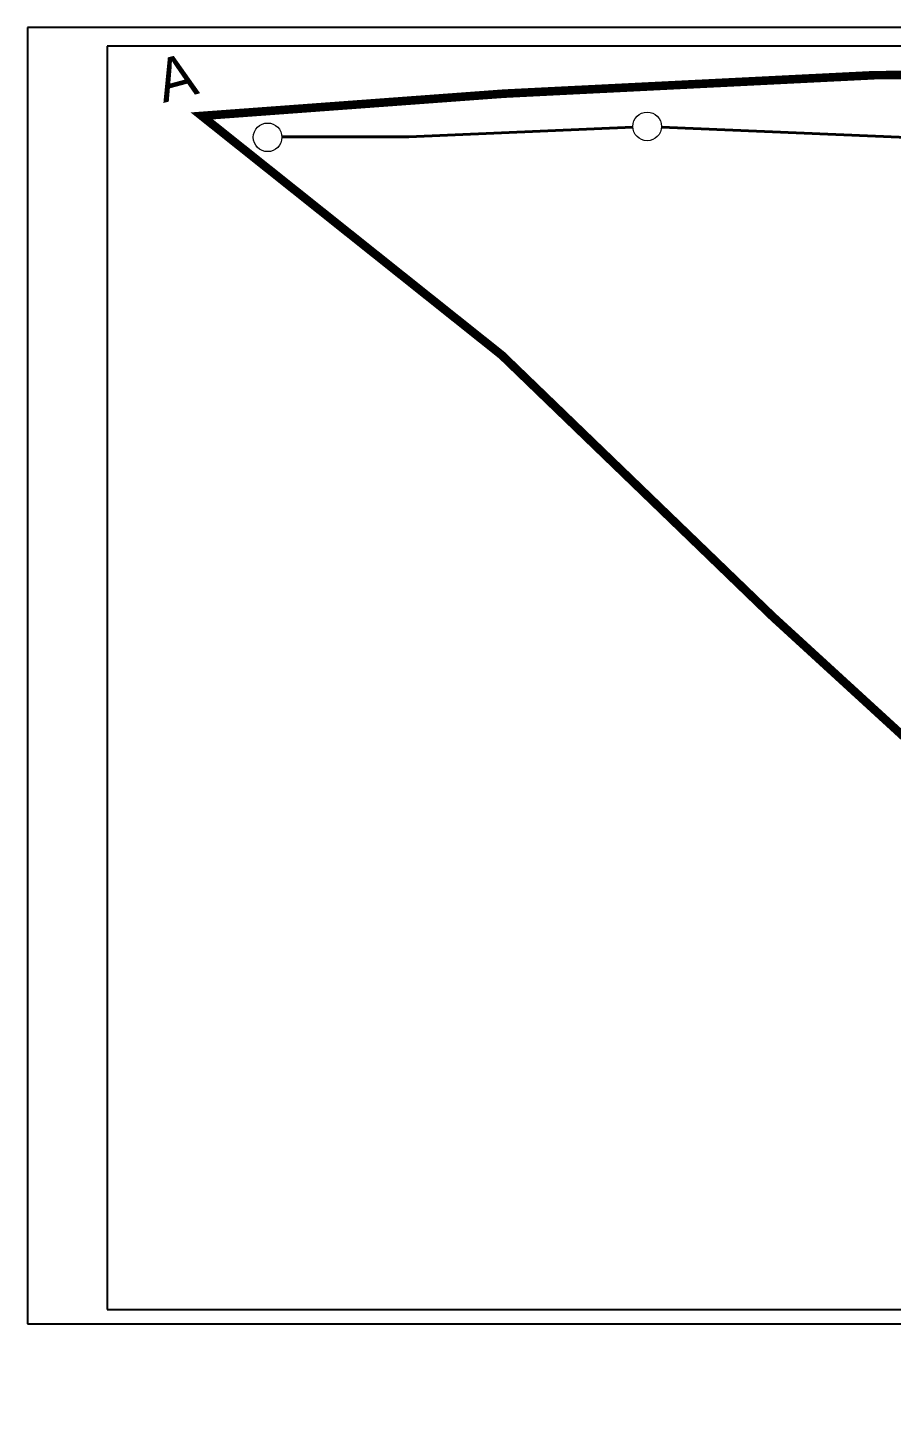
# Model space of a CAD drawing. Header units: millimetres. Extents: x 1780 to 154263, y -7240 to 17216.
# Drawn here: x 1780 to 4799, y 816 to 5617 of the extents above; entities that cross this region are included whole.
import ezdxf

# ---------------------------------------------------------------- set-up
doc = ezdxf.new("R2010")
doc.units = ezdxf.units.MM
doc.linetypes.add('ACAD_ISO03W100', pattern=[30, 12, -18])
for name, color, linetype, lineweight in [('0 sieć ks', 8, 'Continuous', 40), ('2d_SX_PZT_opis', 8, 'Continuous', 9), ('2d_SX_PZT_teren inwestcyji', 8, 'Continuous', 5)]:
    doc.layers.add(name, color=color, linetype=linetype, lineweight=lineweight)
doc.layers.add('60 instalacje elektryka', color=10, linetype='Continuous')
doc.styles.add('superhelix light', font='')
doc.styles.get('superhelix light').set_extended_font_data('Bahnschrift Light')

# ---------------------------------------------------------------- blocks, each defined once
blk = doc.blocks.new('PDKLD PZT')
at = {"layer": '0 sieć ks'}
for points in [[(17032.1, -20905.8), (16249.7, -20940.2), (15805.3, -20940.3)], [(21754.9, -21101), (17132, -20905.7)]]:
    blk.add_lwpolyline(points, dxfattribs=at)
at = {"layer": '0 sieć ks', "lineweight": -2}
for centre in [(17082.1, -20903.6), (15756.2, -20941.7)]:
    blk.add_circle(centre, 50, dxfattribs=at)
at = {"layer": '2d_SX_PZT_teren inwestcyji', "linetype": 'Continuous', "ltscale": 0.1, "const_width": 15}
blk.add_lwpolyline([(30155.8, -20785.3), (28040.9, -20790.1), (21848.8, -20716.8), (20438.2, -20710.8), (17876.4, -20724.6), (16580.9, -20789.2), (15526.1, -20866.9), (16574.3, -21703), (17521.3, -22617), (19294, -24240.4), (20757.4, -25343.1), (22422.4, -25081.1), (23005.5, -24997.3), (23655.5, -24903.8), (24247.6, -24818.6), (28533.9, -24463.7), (30610.8, -24379.1)], dxfattribs=at)
at = {"layer": '2d_SX_PZT_teren inwestcyji', "linetype": 'ACAD_ISO03W100', "ltscale": 5, "const_width": 30}
blk.add_lwpolyline([(30155.8, -20785.3), (28342.4, -20789.4), (28334.3, -22382), (28789.5, -22709.6), (28783.7, -23837.5), (26869.3, -23996), (26875.1, -22852.9), (27333.6, -22512.2), (27342.4, -20781.8), (21848.8, -20716.8), (20438.2, -20710.8), (17876.4, -20724.6), (16580.9, -20789.2), (15526.1, -20866.9), (16574.3, -21703), (17521.3, -22617), (19294, -24240.4), (20757.4, -25343.1), (22422.4, -25081.1), (23005.5, -24997.3), (23655.5, -24903.8), (24247.6, -24818.6), (28533.9, -24463.7), (30610.8, -24379.1)], dxfattribs=at)
at = {"layer": '2d_SX_PZT_opis', "insert": (15352.9, -20677.1), "char_height": 150, "width": 507.522, "attachment_point": 1, "rotation": 14.9614, "style": 'superhelix light'}
blk.add_mtext('A', dxfattribs=at)

msp = doc.modelspace()

# ---------------------------------------------------------------- linework, layer by layer
at = {"layer": '60 instalacje elektryka'}
for points in [[(53121.2, 5617.3), (1780.2, 5617.3), (1780.2, 1087.5), (53121.2, 1087.5)], [(2058.6, 1137.5), (53058.1, 1137.5), (53058.1, 5552.3), (2058.6, 5552.3)]]:
    msp.add_lwpolyline(points, close=True, dxfattribs=at)

# ---------------------------------------------------------------- block references
at = {"layer": '2d_SX_PZT_teren inwestcyji'}
msp.add_blockref('PDKLD PZT', (-13137, 26175.2), dxfattribs=at)

doc.saveas('drawing.dxf')
